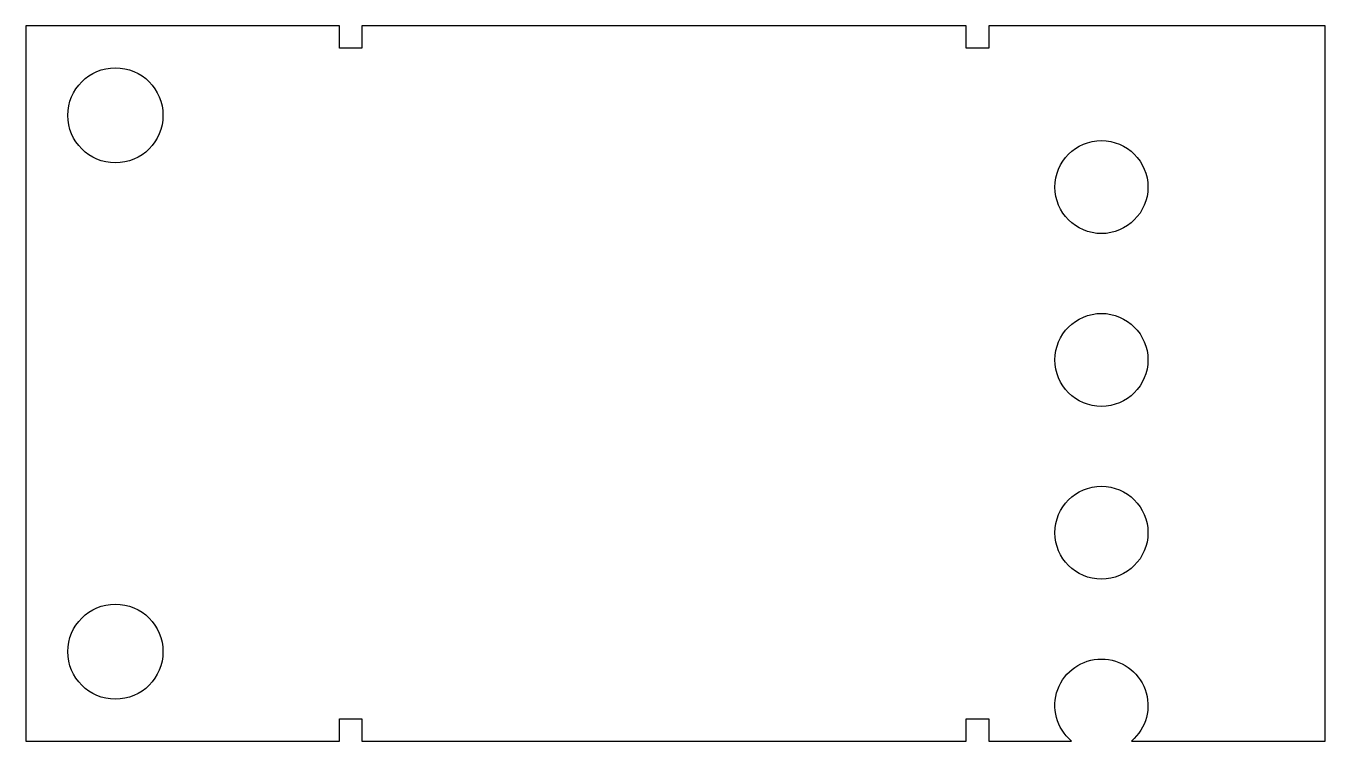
# Model space of a CAD drawing. Header units: inches. Extents: x -3.01 to 0.63, y -0.1 to 1.9.
import ezdxf

# ---------------------------------------------------------------- set-up
doc = ezdxf.new("R2010")
doc.units = ezdxf.units.IN
doc.header["$MEASUREMENT"] = 0

msp = doc.modelspace()

# ---------------------------------------------------------------- linework, layer by layer
msp.add_lwpolyline([(-2.0677, 1.9007), (-2.0677, 1.8382), (-2.1302, 1.8382), (-2.1302, 1.9007), (-3.0064, 1.9007), (-3.0064, -0.0993), (-2.1302, -0.0993), (-2.1302, -0.0368), (-2.0677, -0.0368), (-2.0677, -0.0993), (-0.3777, -0.0993), (-0.3777, -0.0368), (-0.3152, -0.0368), (-0.3152, -0.0993), (-0.0839, -0.0993, -2.734085), (0.0839, -0.0993), (0.625, -0.0993), (0.625, 1.9007), (-0.3152, 1.9007), (-0.3152, 1.8382), (-0.3777, 1.8382), (-0.3777, 1.9007)], format="xyb", close=True)
for centre, radius in [((-2.7564, 1.6507), 0.133), ((0, 1.45), 0.13), ((0, 0.9667), 0.13), ((0, 0.4833), 0.13), ((-2.7564, 0.1507), 0.133)]:
    msp.add_circle(centre, radius)

doc.saveas('drawing.dxf')
